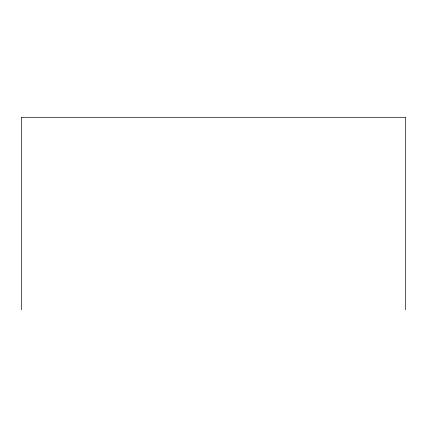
<?xml version="1.0" encoding="UTF-8"?>
<svg xmlns="http://www.w3.org/2000/svg" width="427" height="427" viewBox="0 0 427 427"><rect width="100%" height="100%" fill="white"/><g stroke="black" fill="none" stroke-linecap="round" stroke-linejoin="round"><path stroke-width="0.64" d="M405.65 309.698L405.65 117.302L21.35 117.302L21.35 309.698"/></g></svg>
